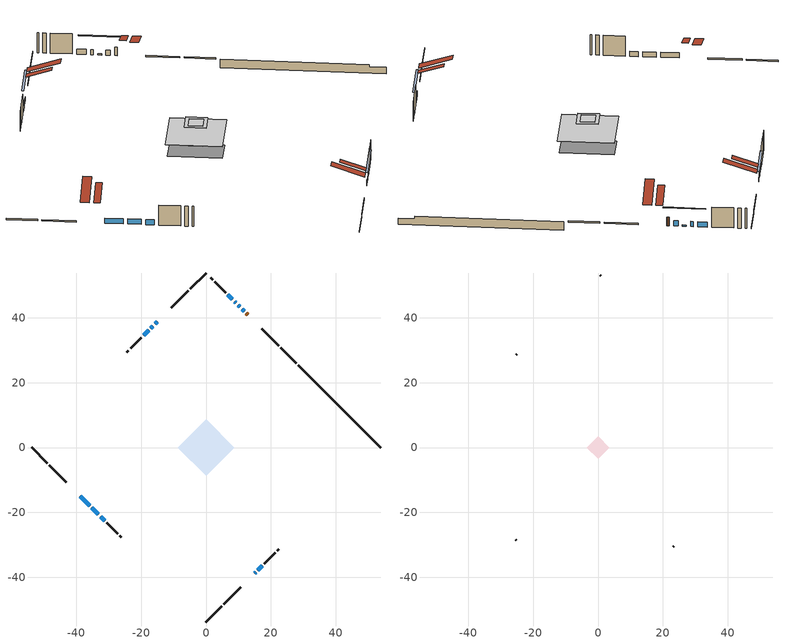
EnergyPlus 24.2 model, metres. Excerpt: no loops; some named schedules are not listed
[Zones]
conditioned space
 floor outside (Floor1 construction): -2.25,0 0,2.25 2.25,0 0,-2.25 z0.4
 floor adiabatic (AdiabaticFloorConstruction): -8.68,0 0,8.68 8.68,0 0,-8.68 z2.84
 floor foundation (Slab1 construction): -6.32,2.04 -2.04,6.32 6.32,-2.04 2.04,-6.32 z-1.64
 wall outside (RimJoist1 construction): 0,-53.78 4.82,-48.96 / -53.78,0 -48.96,-4.82 / 0,53.78 -4.82,48.96 / 27.85,25.94 23.02,30.76 z0.4:0.7
 wall outside (RimJoist2 construction): 5.48,-48.3 10.66,-43.12 / -48.3,-5.48 -43.12,-10.66 / -5.48,48.3 -10.66,43.12 / 22.36,31.42 17.18,36.6 z0.4:0.7
 wall outside (AdiabaticWallConstruction 1): 12.81,40.97 12.46,41.33 z0.4:2.43
 wall outside (AdiabaticWallConstruction): 11.8,41.98 11.11,42.68 / 15.04,-38.75 15.37,-38.42 / -38.75,-15.04 -35.89,-17.89 / -16.34,37.45 -17.03,36.75 / -35.24,-18.55 -33.15,-20.63 / -17.69,36.1 -19.25,34.53 / -32.49,-21.29 -31.2,-22.59 / 9.22,44.56 8.79,45 / 8.13,45.65 6.68,47.11 z0.4:1.62; 10.46,43.33 9.88,43.91 z0.4:0.71; -15.03,38.75 -15.68,38.1 / 16.02,-37.76 17.32,-36.47 z0.4:1.01
 wall outside (Wall1 construction): 17.97,-35.81 21.32,-32.47 / -30.54,-23.24 -27.2,-26.58 / -19.91,33.88 -23.25,30.54 / 6.02,47.76 2.68,51.11 z0.4:5.28
 wall outside (Wall2 construction): 21.97,-31.81 22.47,-31.32 / -26.54,-27.24 -26.05,-27.74 / -23.91,29.88 -24.4,29.38 / 2.02,51.76 1.53,52.26 z0.4:5.28
 wall foundation (FoundationWall1 construction): 28.5,25.28,-1.64 28.5,25.28,0.4 51.26,2.53,0.4 51.26,2.53,-0.14 53.78,0,-0.14 53.78,0,-1.64
 window (WindowConstruction): 11.8,41.98 11.11,42.67 z0.4:1.62
 window (WindowConstruction 6): 15.04,-38.75 15.37,-38.42 z0.4:1.62
 window (WindowConstruction 7): -38.75,-15.04 -35.89,-17.89 z0.4:1.62
 window (WindowConstruction 9): 10.45,43.33 9.88,43.91 z0.4:0.7
 window (WindowConstruction 10): -15.04,38.75 -15.68,38.1 z0.4:1.01
 window (WindowConstruction 11): 16.02,-37.76 17.32,-36.47 z0.4:1.01
 window (WindowConstruction 1): -16.34,37.45 -17.03,36.75 z0.4:1.62
 window (WindowConstruction 2): -35.24,-18.55 -33.15,-20.63 z0.4:1.62
 window (WindowConstruction 3): -17.69,36.1 -19.25,34.53 z0.4:1.62
 window (WindowConstruction 4): -32.49,-21.29 -31.2,-22.58 z0.4:1.62
 window (WindowConstruction 8): 9.22,44.56 8.79,45 z0.4:1.62
 window (WindowConstruction 5): 8.13,45.65 6.68,47.11 z0.4:1.62
 door (Door): 12.81,40.97 12.46,41.33 z0.4:2.43
 ceiling adiabatic (AdiabaticFloorConstruction): 0,-8.68 8.68,0 0,8.68 -8.68,0 z2.84
 roof outside (Roof1 construction): 12.68,-41.11,5.28 7.53,-35.96,7.7 6.17,-37.32,7.7 11.32,-42.46,5.28; -41.11,-12.68,5.28 -35.96,-7.53,7.7 -37.32,-6.17,7.7 -42.46,-11.32,5.28; -12.68,41.11,5.28 -7.53,35.96,7.7 -6.17,37.32,7.7 -11.32,42.46,5.28; 15.17,38.62,5.28 10.02,33.47,7.7 11.38,32.11,7.7 16.53,37.26,5.28
attic - vented
 floor to conditioned space (Floor2 construction Reversed): -2.25,0 0,2.25 2.25,0 0,-2.25 z5.28
 floor to conditioned space (Floor3 construction Reversed): -3.4,0 0,3.4 3.4,0 0,-3.4 z5.28
 wall outside (Wall4 construction): 23.12,-30.66 23.34,-30.45 / -25.39,-28.39 -25.18,-28.6 / -25.06,28.73 -25.27,28.51 / 0.87,52.92 0.66,53.13 z0.4:5.28
 roof outside (Roof2 construction): 14.38,-39.41,5.28 10.41,-35.44,7.15 9.37,-36.48,7.15 13.33,-40.45,5.28; -39.41,-14.38,5.28 -35.44,-10.41,7.15 -36.48,-9.37,7.15 -40.45,-13.33,5.28; -14.38,39.41,5.28 -10.41,35.44,7.15 -9.37,36.48,7.15 -13.33,40.45,5.28; 13.47,40.32,5.28 9.5,36.35,7.15 10.55,35.31,7.15 14.51,39.27,5.28
shading: 6.91,46.87 13.42,40.37 13.71,40.66 7.21,47.16 z4.9; -18.65,35.14 -12.07,41.71 -12.36,42 -18.94,35.43 z5.2; 20.28,-33.5 13.06,-40.72 13.35,-41.02 20.57,-33.8 z5.2
[Building]
Building 1: Terrain=Suburbs
[Site:Location]
Montreal Mirabel Intl AP_QC: Latitude {deg}=45.68; Longitude {deg}=-74.03; Time Zone {hr}=-5; Elevation {m}=82; Keep Site Location Information=Yes
[Site:GroundTemperature:Shallow]
0.642858, -1.75623, -1.94836, -0.80987, 3.76054, 8.30966, 12.2535, 14.7518, 14.9641, 12.9321, 9.08883, 4.67926
[Site:WaterMainsTemperature]
Calculation Method=Schedule; Temperature Schedule=mains temperature schedule
[Material] Roughness=Rough; Thermal Absorptance=0.9
Name | Thickness {m} | Conductivity {W/m-K} | Density {kg/m3} | Specific Heat {J/kg-K} | Solar Absorptance | Visible Absorptance
asphalt or fiberglass shingles | 0.00635 | 0.162714 | 1121.4 | 1465.45 | 0.4 | 0.4
ceiling loosefill ins | 0.169333 | 0.0480833 | 16.02 | 1046.75 | 0.7 | 0.7
ceiling stud and cavity | 0.1397 | 0.0875686 | 65.682 | 1177.47 | 0.7 | 0.7
ceiling stud and cavity 1 | 0.1397 | 0.0861424 | 65.682 | 1177.47 | 0.7 | 0.7
concrete 4.0 in. | 0.1016 | 1.803125 | 2242.8 | 837.4 | 0.7 | 0.7
concrete 8.0 in. | 0.2032 | 1.803125 | 2242.8 | 837.4 | 0.7 | 0.7
door material | 0.04445 | 0.0451087 | 512.64 | 1214.23 | 0.7 | 0.7
exterior vertical ins | 0.0112093 | 0.029427 | 32.04 | 1214.23 | 0.7 | 0.7
floor covering | 0.0127 | 0.0433444 | 54.468 | 1339.84 | 0.6 | 0.6
floor rigid ins | 0.103632 | 0.029427 | 32.04 | 1214.23 | 0.7 | 0.7
floor rigid ins 1; wall rigid ins 1 | 0.512978 | 0.029427 | 32.04 | 1214.23 | 0.7 | 0.7
floor stud and cavity | 0.1397 | 1.3871 | 92.3553 | 1139.71 | 0.7 | 0.7
floor stud and cavity 1 | 0.1397 | 1.75129 | 37.0049 | 1207.88 | 0.7 | 0.7
furniture material conditioned space 1 | 0.1524 | 0.115458 | 640.8 | 1214.23 | 0.6 | 0.6
gypsum board | 0.0127 | 0.160291 | 801 | 837.4 | 0.6 | 0.6
gypsum board 1 | 0.0127 | 0.160291 | 801 | 837.4 | 0.7 | 0.7
osb sheathing 0.5 in. | 0.0127 | 0.115458 | 512.64 | 1214.23 | 0.7 | 0.7
osb sheathing 0.75 in. | 0.01905 | 0.115458 | 512.64 | 1214.23 | 0.7 | 0.7
osb sheathing 2.0 in. | 0.0508 | 0.115458 | 512.64 | 1214.23 | 0.7 | 0.7
rim joist stud and cavity | 0.0508 | 0.0451784 | 125.044 | 1163.47 | 0.6 | 0.6
rim joist stud and cavity 1 | 0.0508 | 0.271007 | 50.32683 | 1063.81 | 0.6 | 0.6
roof stud and cavity | 0.2032 | 0.17001 | 78.34581 | 1123.46 | 0.7 | 0.7
wall rigid ins | 0.051816 | 0.029427 | 32.04 | 1214.23 | 0.7 | 0.7
wall stud and cavity | 0.1397 | 0.158678 | 139.0536 | 1170.24 | 0.7 | 0.7
wall stud and cavity 1 | 0.1397 | 0.177097 | 139.0536 | 1170.24 | 0.7 | 0.7
wall stud and cavity 2 | 0.0889 | 6.9971 | 50.32683 | 1063.81 | 0.6 | 0.6
wall stud and cavity 3 | 0.0889 | 0.380278 | 52.3479 | 1209.89 | 0.7 | 0.7
wall stud and cavity 4 | 0.0889 | 0.391764 | 83.0341 | 1211.67 | 0.7 | 0.7
wood siding | 0.0254 | 0.102417 | 544.68 | 1172.36 | 0.25 | 0.25
wood siding 1 | 0.00254 | 0.102417 | 544.68 | 1172.36 | 0.25 | 0.25
wood siding 2; wood siding 3; wood siding 4 | 0.0254 | 0.102417 | 544.68 | 1172.36 | 0.7 | 0.7
[WindowMaterial:SimpleGlazingSystem]
Name | U-Factor {W/m2-K} | Solar Heat Gain Coefficient
WindowMaterial | 2.78052 | 0.54
WindowMaterial 1 | 1.80163 | 0.39
WindowMaterial 2 | 2.92587 | 0.59
WindowMaterial 3 | 2.93382 | 0.58
WindowMaterial 4 | 4.05807 | 0.69
WindowMaterial 5 | 2.989467 | 0.49
WindowMaterial 6 | 3.70887 | 0.71
WindowMaterial 7 | 4.15289 | 0.66
WindowMaterial 8 | 6.57001 | 0.54
WindowMaterial 9 | 5.33051 | 0.62
[Construction]
AdiabaticFloorConstruction: floor stud and cavity 1, floor rigid ins 1, osb sheathing 0.75 in., floor covering
AdiabaticWallConstruction: wood siding 3, wall rigid ins 1, wall stud and cavity 3, gypsum board
AdiabaticWallConstruction 1: wood siding 4, wall rigid ins 1, wall stud and cavity 3, gypsum board
Door: door material
Floor1 construction: floor stud and cavity, floor rigid ins, osb sheathing 0.75 in., floor covering
Floor2 construction Reversed: gypsum board, ceiling stud and cavity, ceiling loosefill ins
Floor3 construction Reversed: gypsum board, ceiling stud and cavity 1
FoundationWall1 construction: concrete 8.0 in., gypsum board 1
furniture construction conditioned space 1: furniture material conditioned space 1
PartitionWallConstruction: gypsum board, wall stud and cavity 4, gypsum board
RimJoist1 construction: wood siding 2, osb sheathing 2.0 in., rim joist stud and cavity
RimJoist2 construction: wood siding 2, rim joist stud and cavity 1
Roof1 construction: asphalt or fiberglass shingles, osb sheathing 0.75 in., roof stud and cavity, gypsum board
Roof2 construction: asphalt or fiberglass shingles
Slab1 construction: concrete 4.0 in.
Wall1 construction: wood siding, osb sheathing 0.5 in., wall stud and cavity, gypsum board
Wall2 construction: wood siding, wall rigid ins, osb sheathing 0.5 in., wall stud and cavity 1, gypsum board
Wall4 construction: wood siding 1, wall stud and cavity 2
WindowConstruction; WindowConstruction 1: WindowMaterial
WindowConstruction 10; WindowConstruction 11: WindowMaterial 9
WindowConstruction 2: WindowMaterial 1
WindowConstruction 3: WindowMaterial 2
WindowConstruction 4: WindowMaterial 3
WindowConstruction 5: WindowMaterial 4
WindowConstruction 6: WindowMaterial 5
WindowConstruction 7: WindowMaterial 6
WindowConstruction 8: WindowMaterial 7
WindowConstruction 9: WindowMaterial 8
[Zone] Multiplier=1; Part of Total Floor Area=Yes
Name | Volume {m3}
attic - vented | 10.0686
conditioned space | 481.2
[Space]
Name | Zone | Volume {m3}
attic - vented 1 | attic - vented | 10.0686
conditioned space 1 | conditioned space | 481.2
[ZoneInfiltration:EffectiveLeakageArea]
infil attic - vented 1: Zone or Space=attic - vented 1; Schedule=Always On Discrete; Effective Air Leakage Area {cm2}=1530.92; Stack Coefficient=0.000469152; Wind Coefficient=1.46345e-05
[ZoneMixing]
whole house fan mix: Zone or Space=attic - vented; Schedule=Always On Continuous; Design Flow Rate Calculation Method=Flow/Zone; Design Flow Rate {m3/s}=0; Source Zone or Space=conditioned space
[SurfaceProperty:ExposedFoundationPerimeter]
Slab1: Exposed Perimeter Calculation Method=TotalExposedPerimeter; Total Exposed Perimeter {m}=35.754
[InternalMass] Zone or ZoneList=conditioned space; Space or SpaceList=conditioned space 1
Name | Construction | Surface Area {m2}
furniture mass conditioned space 1 | furniture construction conditioned space 1 | 92.98
partition wall mass | PartitionWallConstruction | 232.45
[Lights]
interior lighting: Zone or ZoneList or Space or SpaceList=conditioned space 1; Schedule=interior lighting schedule; Design Level Calculation Method=LightingLevel; Lighting Level {W}=343.2; Return Air Fraction=0; Fraction Radiant=0.6; Fraction Visible=0.2; Fraction Replaceable=1
[People]
occupants: Zone or ZoneList or Space or SpaceList=conditioned space 1; Number of People Schedule=occupants schedule; Number of People Calculation Method=People; Number of People=3; Fraction Radiant=0.314171; Sensible Heat Fraction=0.56303; Activity Level Schedule=occupants activity schedule; Carbon Dioxide Generation Rate {m3/s-W}=0; Enable ASHRAE 55 Comfort Warnings=No; Mean Radiant Temperature Calculation Type=EnclosureAveraged
[ElectricEquipment] Zone or ZoneList or Space or SpaceList=conditioned space 1; Design Level Calculation Method=EquipmentLevel
Name | Schedule | Design Level {W} | Fraction Latent | Fraction Radiant | Fraction Lost
clothes dryer | clothes dryer schedule | 140.772 | 0.015 | 0.081 | 0.85
clothes washer | clothes washer schedule | 32.1985 | 0.03 | 0.162 | 0.7
cooking range | cooking range schedule | 215.147 | 0.08 | 0.432 | 0.2
dishwasher | dishwasher schedule | 66.8632 | 0.3 | 0.18 | 0.4
fridge | fridge schedule | 72.9452 | 0 | 0.6 | 0
mech vent bath fan 0 | mech vent bath fan 0 schedule | 50.2 | 0 | 0 | 1
mech vent bath fan 1 | mech vent bath fan 1 schedule | 50.2 | 0 | 0 | 1
mech vent house fan | mech vent house fan schedule | 0 | 0 | 0 | 1
mech vent house fan cfis | mech vent house fan cfis schedule | 0 | 0 | 0 | 0
mech vent range fan 0 | mech vent range fan 0 schedule | 57 | 0 | 0 | 1
misc plug loads | misc plug loads schedule | 494.7 | 0.045 | 0.513 | 0.1
whole house fan | Always On Discrete | 0 | 0 | 0 | 1
[OtherEquipment] Zone or ZoneList or Space or SpaceList=conditioned space 1; Design Level Calculation Method=EquipmentLevel
Name | Fuel Type | Schedule | Design Level {W} | Fraction Latent | Fraction Radiant | Fraction Lost
clothes dryer 1 | Electricity | clothes dryer schedule | 0 | 0.015 | 0.081 | 0.85
cooking range 1 | Electricity | cooking range schedule | 0 | 0.08 | 0.432 | 0.2
general water use latent | None | general water use schedule | 62.594 | 1 | 0 | 0
general water use sensible | None | general water use schedule | -61.6891 | 0 | 0.6 | 0
mech vent house fan latent load | None | Always On Discrete | 0 | 1 | 0 | 0
mech vent house fan sensible load | None | Always On Discrete | 0 | 0 | 0 | 0
water heater energy adjustment1 | Electricity | Always On Discrete | 0.01 | 0 | 0 | 1
[ZoneInfiltration:DesignFlowRate] Zone or ZoneList or Space or SpaceList=conditioned space 1; Schedule=Always On Discrete; Design Flow Rate Calculation Method=Flow/Zone; Design Flow Rate {m3/s}=0
infil flow; natural vent flow; whole house fan flow
[Foundation:Kiva]
Foundation Kiva 1: Initial Indoor Air Temperature {C}=18; Wall Height Above Grade {m}=0.399989; Wall Depth Below Slab {m}=0.2032; Custom Block Material Name 1=exterior vertical ins; Custom Block Depth 1 {m}=2.04; Custom Block X Position 1 {m}=0.2159; Custom Block Z Position 1 {m}=0
[Foundation:Kiva:Settings]
Soil Conductivity {W/m-K}=0.849921; Soil Density {kg/m3}=1842.3; Soil Specific Heat {J/kg-K}=418.7; Ground Solar Absorptivity=0.9; Ground Thermal Absorptivity=0.9; Ground Surface Roughness {m}=0.03; Far-Field Width {m}=40; Deep-Ground Boundary Condition=ZeroFlux; Deep-Ground Depth {m}=40; Minimum Cell Dimension {m}=0.2; Maximum Cell Growth Coefficient=3; Simulation Timestep=Timestep
[Exterior:Lights]
exterior lighting: Schedule=exterior lighting schedule; Design Level {W}=75.6
[Schedule:Constant]
Name | Hourly Value
Always On Continuous; mech vent house fan schedule; mech vent house fan cfis schedule; Always On Discrete | 1
occupants activity schedule | 117.228
fridge schedule | 0
[Schedule:Week:Daily]
interior lighting schedule Week Rule - Jan1-Jan27: interior lighting schedule day, interior lighting schedule day, interior lighting schedule day, interior lighting schedule day, interior lighting schedule day, interior lighting schedule day, interior lighting schedule day, interior lighting schedule default day, interior lighting schedule default day, interior lighting schedule default day, interior lighting schedule default day, interior lighting schedule default day
interior lighting schedule Week Rule - Jan28-Feb3: interior lighting schedule day, interior lighting schedule day, interior lighting schedule day, interior lighting schedule day, interior lighting schedule day 1, interior lighting schedule day 1, interior lighting schedule day 1, interior lighting schedule default day, interior lighting schedule default day, interior lighting schedule default day, interior lighting schedule default day, interior lighting schedule default day
interior lighting schedule Week Rule - Feb4-Feb24: interior lighting schedule day 1, interior lighting schedule day 1, interior lighting schedule day 1, interior lighting schedule day 1, interior lighting schedule day 1, interior lighting schedule day 1, interior lighting schedule day 1, interior lighting schedule default day, interior lighting schedule default day, interior lighting schedule default day, interior lighting schedule default day, interior lighting schedule default day
interior lighting schedule Week Rule - Feb25-Mar3: interior lighting schedule day 1, interior lighting schedule day 1, interior lighting schedule day 1, interior lighting schedule day 1, interior lighting schedule day 2, interior lighting schedule day 2, interior lighting schedule day 2, interior lighting schedule default day, interior lighting schedule default day, interior lighting schedule default day, interior lighting schedule default day, interior lighting schedule default day
interior lighting schedule Week Rule - Mar4-Mar31: interior lighting schedule day 2, interior lighting schedule day 2, interior lighting schedule day 2, interior lighting schedule day 2, interior lighting schedule day 2, interior lighting schedule day 2, interior lighting schedule day 2, interior lighting schedule default day, interior lighting schedule default day, interior lighting schedule default day, interior lighting schedule default day, interior lighting schedule default day
interior lighting schedule Week Rule - Apr1-Apr28: interior lighting schedule day 3, interior lighting schedule day 3, interior lighting schedule day 3, interior lighting schedule day 3, interior lighting schedule day 3, interior lighting schedule day 3, interior lighting schedule day 3, interior lighting schedule default day, interior lighting schedule default day, interior lighting schedule default day, interior lighting schedule default day, interior lighting schedule default day
interior lighting schedule Week Rule - Apr29-May5: interior lighting schedule day 3, interior lighting schedule day 3, interior lighting schedule day 4, interior lighting schedule day 4, interior lighting schedule day 4, interior lighting schedule day 4, interior lighting schedule day 4, interior lighting schedule default day, interior lighting schedule default day, interior lighting schedule default day, interior lighting schedule default day, interior lighting schedule default day
interior lighting schedule Week Rule - May6-May26: interior lighting schedule day 4, interior lighting schedule day 4, interior lighting schedule day 4, interior lighting schedule day 4, interior lighting schedule day 4, interior lighting schedule day 4, interior lighting schedule day 4, interior lighting schedule default day, interior lighting schedule default day, interior lighting schedule default day, interior lighting schedule default day, interior lighting schedule default day
interior lighting schedule Week Rule - May27-Jun2: interior lighting schedule day 4, interior lighting schedule day 4, interior lighting schedule day 4, interior lighting schedule day 4, interior lighting schedule day 4, interior lighting schedule day 5, interior lighting schedule day 5, interior lighting schedule default day, interior lighting schedule default day, interior lighting schedule default day, interior lighting schedule default day, interior lighting schedule default day
interior lighting schedule Week Rule - Jun3-Jun30: interior lighting schedule day 5, interior lighting schedule day 5, interior lighting schedule day 5, interior lighting schedule day 5, interior lighting schedule day 5, interior lighting schedule day 5, interior lighting schedule day 5, interior lighting schedule default day, interior lighting schedule default day, interior lighting schedule default day, interior lighting schedule default day, interior lighting schedule default day
interior lighting schedule Week Rule - Jul1-Jul28: interior lighting schedule day 6, interior lighting schedule day 6, interior lighting schedule day 6, interior lighting schedule day 6, interior lighting schedule day 6, interior lighting schedule day 6, interior lighting schedule day 6, interior lighting schedule default day, interior lighting schedule default day, interior lighting schedule default day, interior lighting schedule default day, interior lighting schedule default day
interior lighting schedule Week Rule - Jul29-Aug4: interior lighting schedule day 6, interior lighting schedule day 6, interior lighting schedule day 6, interior lighting schedule day 7, interior lighting schedule day 7, interior lighting schedule day 7, interior lighting schedule day 7, interior lighting schedule default day, interior lighting schedule default day, interior lighting schedule default day, interior lighting schedule default day, interior lighting schedule default day
interior lighting schedule Week Rule - Aug5-Aug25: interior lighting schedule day 7, interior lighting schedule day 7, interior lighting schedule day 7, interior lighting schedule day 7, interior lighting schedule day 7, interior lighting schedule day 7, interior lighting schedule day 7, interior lighting schedule default day, interior lighting schedule default day, interior lighting schedule default day, interior lighting schedule default day, interior lighting schedule default day
interior lighting schedule Week Rule - Aug26-Sep1: interior lighting schedule day 7, interior lighting schedule day 7, interior lighting schedule day 7, interior lighting schedule day 7, interior lighting schedule day 7, interior lighting schedule day 7, interior lighting schedule day 8, interior lighting schedule default day, interior lighting schedule default day, interior lighting schedule default day, interior lighting schedule default day, interior lighting schedule default day
interior lighting schedule Week Rule - Sep2-Sep29: interior lighting schedule day 8, interior lighting schedule day 8, interior lighting schedule day 8, interior lighting schedule day 8, interior lighting schedule day 8, interior lighting schedule day 8, interior lighting schedule day 8, interior lighting schedule default day, interior lighting schedule default day, interior lighting schedule default day, interior lighting schedule default day, interior lighting schedule default day
interior lighting schedule Week Rule - Sep30-Oct6: interior lighting schedule day 8, interior lighting schedule day 9, interior lighting schedule day 9, interior lighting schedule day 9, interior lighting schedule day 9, interior lighting schedule day 9, interior lighting schedule day 9, interior lighting schedule default day, interior lighting schedule default day, interior lighting schedule default day, interior lighting schedule default day, interior lighting schedule default day
interior lighting schedule Week Rule - Oct7-Oct27: interior lighting schedule day 9, interior lighting schedule day 9, interior lighting schedule day 9, interior lighting schedule day 9, interior lighting schedule day 9, interior lighting schedule day 9, interior lighting schedule day 9, interior lighting schedule default day, interior lighting schedule default day, interior lighting schedule default day, interior lighting schedule default day, interior lighting schedule default day
interior lighting schedule Week Rule - Oct28-Nov3: interior lighting schedule day 9, interior lighting schedule day 9, interior lighting schedule day 9, interior lighting schedule day 9, interior lighting schedule day 10, interior lighting schedule day 10, interior lighting schedule day 10, interior lighting schedule default day, interior lighting schedule default day, interior lighting schedule default day, interior lighting schedule default day, interior lighting schedule default day
interior lighting schedule Week Rule - Nov4-Nov24: interior lighting schedule day 10, interior lighting schedule day 10, interior lighting schedule day 10, interior lighting schedule day 10, interior lighting schedule day 10, interior lighting schedule day 10, interior lighting schedule day 10, interior lighting schedule default day, interior lighting schedule default day, interior lighting schedule default day, interior lighting schedule default day, interior lighting schedule default day
interior lighting schedule Week Rule - Nov25-Dec1: interior lighting schedule day 10, interior lighting schedule day 10, interior lighting schedule day 10, interior lighting schedule day 10, interior lighting schedule day 10, interior lighting schedule day 10, interior lighting schedule day 11, interior lighting schedule default day, interior lighting schedule default day, interior lighting schedule default day, interior lighting schedule default day, interior lighting schedule default day
interior lighting schedule Week Rule - Dec2-Dec31: interior lighting schedule day 11, interior lighting schedule day 11, interior lighting schedule day 11, interior lighting schedule day 11, interior lighting schedule day 11, interior lighting schedule day 11, interior lighting schedule day 11, interior lighting schedule default day, interior lighting schedule default day, interior lighting schedule default day, interior lighting schedule default day, interior lighting schedule default day
occupants schedule Week Rule - Jan1-Dec31: occupants schedule day, occupants schedule day, occupants schedule day, occupants schedule day, occupants schedule day, occupants schedule day, occupants schedule day, occupants schedule default day, occupants schedule default day, occupants schedule default day, occupants schedule default day, occupants schedule default day
clothes dryer schedule Week Rule - Jan1-Dec31: clothes dryer schedule day, clothes dryer schedule day, clothes dryer schedule day, clothes dryer schedule day, clothes dryer schedule day, clothes dryer schedule day, clothes dryer schedule day, clothes dryer schedule default day, clothes dryer schedule default day, clothes dryer schedule default day, clothes dryer schedule default day, clothes dryer schedule default day
clothes washer schedule Week Rule - Jan1-Dec31: clothes washer schedule day, clothes washer schedule day, clothes washer schedule day, clothes washer schedule day, clothes washer schedule day, clothes washer schedule day, clothes washer schedule day, clothes washer schedule default day, clothes washer schedule default day, clothes washer schedule default day, clothes washer schedule default day, clothes washer schedule default day
cooking range schedule Week Rule - Jan1-Dec31: cooking range schedule day, cooking range schedule day, cooking range schedule day, cooking range schedule day, cooking range schedule day, cooking range schedule day, cooking range schedule day, cooking range schedule default day, cooking range schedule default day, cooking range schedule default day, cooking range schedule default day, cooking range schedule default day
dishwasher schedule Week Rule - Jan1-Dec31: dishwasher schedule day, dishwasher schedule day, dishwasher schedule day, dishwasher schedule day, dishwasher schedule day, dishwasher schedule day, dishwasher schedule day, dishwasher schedule default day, dishwasher schedule default day, dishwasher schedule default day, dishwasher schedule default day, dishwasher schedule default day
mech vent bath fan 0 schedule Week Rule - Jan1-Dec31: mech vent bath fan 0 schedule day, mech vent bath fan 0 schedule day, mech vent bath fan 0 schedule day, mech vent bath fan 0 schedule day, mech vent bath fan 0 schedule day, mech vent bath fan 0 schedule day, mech vent bath fan 0 schedule day, mech vent bath fan 0 schedule default day, mech vent bath fan 0 schedule default day, mech vent bath fan 0 schedule default day, mech vent bath fan 0 schedule default day, mech vent bath fan 0 schedule default day
mech vent bath fan 1 schedule Week Rule - Jan1-Dec31: mech vent bath fan 1 schedule day, mech vent bath fan 1 schedule day, mech vent bath fan 1 schedule day, mech vent bath fan 1 schedule day, mech vent bath fan 1 schedule day, mech vent bath fan 1 schedule day, mech vent bath fan 1 schedule day, mech vent bath fan 1 schedule default day, mech vent bath fan 1 schedule default day, mech vent bath fan 1 schedule default day, mech vent bath fan 1 schedule default day, mech vent bath fan 1 schedule default day
mech vent range fan 0 schedule Week Rule - Jan1-Dec31: mech vent range fan 0 schedule day, mech vent range fan 0 schedule day, mech vent range fan 0 schedule day, mech vent range fan 0 schedule day, mech vent range fan 0 schedule day, mech vent range fan 0 schedule day, mech vent range fan 0 schedule day, mech vent range fan 0 schedule default day, mech vent range fan 0 schedule default day, mech vent range fan 0 schedule default day, mech vent range fan 0 schedule default day, mech vent range fan 0 schedule default day
misc plug loads schedule Week Rule - Jan1-Dec31: misc plug loads schedule day, misc plug loads schedule day, misc plug loads schedule day, misc plug loads schedule day, misc plug loads schedule day, misc plug loads schedule day, misc plug loads schedule day, misc plug loads schedule default day, misc plug loads schedule default day, misc plug loads schedule default day, misc plug loads schedule default day, misc plug loads schedule default day
general water use schedule Week Rule - Jan1-Dec31: general water use schedule day, general water use schedule day, general water use schedule day, general water use schedule day, general water use schedule day, general water use schedule day, general water use schedule day, general water use schedule default day, general water use schedule default day, general water use schedule default day, general water use schedule default day, general water use schedule default day
exterior lighting schedule Week Rule - Jan1-Jan27: exterior lighting schedule day, exterior lighting schedule day, exterior lighting schedule day, exterior lighting schedule day, exterior lighting schedule day, exterior lighting schedule day, exterior lighting schedule day, exterior lighting schedule default day, exterior lighting schedule default day, exterior lighting schedule default day, exterior lighting schedule default day, exterior lighting schedule default day
exterior lighting schedule Week Rule - Jan28-Feb3: exterior lighting schedule day, exterior lighting schedule day, exterior lighting schedule day, exterior lighting schedule day, exterior lighting schedule day 1, exterior lighting schedule day 1, exterior lighting schedule day 1, exterior lighting schedule default day, exterior lighting schedule default day, exterior lighting schedule default day, exterior lighting schedule default day, exterior lighting schedule default day
exterior lighting schedule Week Rule - Feb4-Feb24: exterior lighting schedule day 1, exterior lighting schedule day 1, exterior lighting schedule day 1, exterior lighting schedule day 1, exterior lighting schedule day 1, exterior lighting schedule day 1, exterior lighting schedule day 1, exterior lighting schedule default day, exterior lighting schedule default day, exterior lighting schedule default day, exterior lighting schedule default day, exterior lighting schedule default day
exterior lighting schedule Week Rule - Feb25-Mar3: exterior lighting schedule day 1, exterior lighting schedule day 1, exterior lighting schedule day 1, exterior lighting schedule day 1, exterior lighting schedule day 2, exterior lighting schedule day 2, exterior lighting schedule day 2, exterior lighting schedule default day, exterior lighting schedule default day, exterior lighting schedule default day, exterior lighting schedule default day, exterior lighting schedule default day
exterior lighting schedule Week Rule - Mar4-Mar31: exterior lighting schedule day 2, exterior lighting schedule day 2, exterior lighting schedule day 2, exterior lighting schedule day 2, exterior lighting schedule day 2, exterior lighting schedule day 2, exterior lighting schedule day 2, exterior lighting schedule default day, exterior lighting schedule default day, exterior lighting schedule default day, exterior lighting schedule default day, exterior lighting schedule default day
exterior lighting schedule Week Rule - Apr1-Apr28: exterior lighting schedule day 3, exterior lighting schedule day 3, exterior lighting schedule day 3, exterior lighting schedule day 3, exterior lighting schedule day 3, exterior lighting schedule day 3, exterior lighting schedule day 3, exterior lighting schedule default day, exterior lighting schedule default day, exterior lighting schedule default day, exterior lighting schedule default day, exterior lighting schedule default day
exterior lighting schedule Week Rule - Apr29-May5: exterior lighting schedule day 3, exterior lighting schedule day 3, exterior lighting schedule day 4, exterior lighting schedule day 4, exterior lighting schedule day 4, exterior lighting schedule day 4, exterior lighting schedule day 4, exterior lighting schedule default day, exterior lighting schedule default day, exterior lighting schedule default day, exterior lighting schedule default day, exterior lighting schedule default day
exterior lighting schedule Week Rule - May6-May26: exterior lighting schedule day 4, exterior lighting schedule day 4, exterior lighting schedule day 4, exterior lighting schedule day 4, exterior lighting schedule day 4, exterior lighting schedule day 4, exterior lighting schedule day 4, exterior lighting schedule default day, exterior lighting schedule default day, exterior lighting schedule default day, exterior lighting schedule default day, exterior lighting schedule default day
exterior lighting schedule Week Rule - May27-Jun2: exterior lighting schedule day 4, exterior lighting schedule day 4, exterior lighting schedule day 4, exterior lighting schedule day 4, exterior lighting schedule day 4, exterior lighting schedule day 5, exterior lighting schedule day 5, exterior lighting schedule default day, exterior lighting schedule default day, exterior lighting schedule default day, exterior lighting schedule default day, exterior lighting schedule default day
exterior lighting schedule Week Rule - Jun3-Jun30: exterior lighting schedule day 5, exterior lighting schedule day 5, exterior lighting schedule day 5, exterior lighting schedule day 5, exterior lighting schedule day 5, exterior lighting schedule day 5, exterior lighting schedule day 5, exterior lighting schedule default day, exterior lighting schedule default day, exterior lighting schedule default day, exterior lighting schedule default day, exterior lighting schedule default day
exterior lighting schedule Week Rule - Jul1-Jul28: exterior lighting schedule day 6, exterior lighting schedule day 6, exterior lighting schedule day 6, exterior lighting schedule day 6, exterior lighting schedule day 6, exterior lighting schedule day 6, exterior lighting schedule day 6, exterior lighting schedule default day, exterior lighting schedule default day, exterior lighting schedule default day, exterior lighting schedule default day, exterior lighting schedule default day
exterior lighting schedule Week Rule - Jul29-Aug4: exterior lighting schedule day 6, exterior lighting schedule day 6, exterior lighting schedule day 6, exterior lighting schedule day 7, exterior lighting schedule day 7, exterior lighting schedule day 7, exterior lighting schedule day 7, exterior lighting schedule default day, exterior lighting schedule default day, exterior lighting schedule default day, exterior lighting schedule default day, exterior lighting schedule default day
exterior lighting schedule Week Rule - Aug5-Aug25: exterior lighting schedule day 7, exterior lighting schedule day 7, exterior lighting schedule day 7, exterior lighting schedule day 7, exterior lighting schedule day 7, exterior lighting schedule day 7, exterior lighting schedule day 7, exterior lighting schedule default day, exterior lighting schedule default day, exterior lighting schedule default day, exterior lighting schedule default day, exterior lighting schedule default day
exterior lighting schedule Week Rule - Aug26-Sep1: exterior lighting schedule day 7, exterior lighting schedule day 7, exterior lighting schedule day 7, exterior lighting schedule day 7, exterior lighting schedule day 7, exterior lighting schedule day 7, exterior lighting schedule day 8, exterior lighting schedule default day, exterior lighting schedule default day, exterior lighting schedule default day, exterior lighting schedule default day, exterior lighting schedule default day
[Schedule:Year]
interior lighting schedule: interior lighting schedule Week Rule - Jan1-Jan27, 1, 1, 1, 27, interior lighting schedule Week Rule - Jan28-Feb3, 1, 28, 2, 3, interior lighting schedule Week Rule - Feb4-Feb24, 2, 4, 2, 24, interior lighting schedule Week Rule - Feb25-Mar3, 2, 25, 3, 3, interior lighting schedule Week Rule - Mar4-Mar31, 3, 4, 3, 31, interior lighting schedule Week Rule - Apr1-Apr28, 4, 1, 4, 28, interior lighting schedule Week Rule - Apr29-May5, 4, 29, 5, 5, interior lighting schedule Week Rule - May6-May26, 5, 6, 5, 26, interior lighting schedule Week Rule - May27-Jun2, 5, 27, 6, 2, interior lighting schedule Week Rule - Jun3-Jun30, 6, 3, 6, 30, interior lighting schedule Week Rule - Jul1-Jul28, 7, 1, 7, 28, interior lighting schedule Week Rule - Jul29-Aug4, 7, 29, 8, 4, interior lighting schedule Week Rule - Aug5-Aug25, 8, 5, 8, 25, interior lighting schedule Week Rule - Aug26-Sep1, 8, 26, 9, 1, interior lighting schedule Week Rule - Sep2-Sep29, 9, 2, 9, 29, interior lighting schedule Week Rule - Sep30-Oct6, 9, 30, 10, 6, interior lighting schedule Week Rule - Oct7-Oct27, 10, 7, 10, 27, interior lighting schedule Week Rule - Oct28-Nov3, 10, 28, 11, 3, interior lighting schedule Week Rule - Nov4-Nov24, 11, 4, 11, 24, interior lighting schedule Week Rule - Nov25-Dec1, 11, 25, 12, 1, interior lighting schedule Week Rule - Dec2-Dec31, 12, 2, 12, 31
occupants schedule: occupants schedule Week Rule - Jan1-Dec31, 1, 1, 12, 31
clothes dryer schedule: clothes dryer schedule Week Rule - Jan1-Dec31, 1, 1, 12, 31
clothes washer schedule: clothes washer schedule Week Rule - Jan1-Dec31, 1, 1, 12, 31
cooking range schedule: cooking range schedule Week Rule - Jan1-Dec31, 1, 1, 12, 31
dishwasher schedule: dishwasher schedule Week Rule - Jan1-Dec31, 1, 1, 12, 31
mech vent bath fan 0 schedule: mech vent bath fan 0 schedule Week Rule - Jan1-Dec31, 1, 1, 12, 31
mech vent bath fan 1 schedule: mech vent bath fan 1 schedule Week Rule - Jan1-Dec31, 1, 1, 12, 31
mech vent range fan 0 schedule: mech vent range fan 0 schedule Week Rule - Jan1-Dec31, 1, 1, 12, 31
misc plug loads schedule: misc plug loads schedule Week Rule - Jan1-Dec31, 1, 1, 12, 31
general water use schedule: general water use schedule Week Rule - Jan1-Dec31, 1, 1, 12, 31
exterior lighting schedule: exterior lighting schedule Week Rule - Jan1-Jan27, 1, 1, 1, 27, exterior lighting schedule Week Rule - Jan28-Feb3, 1, 28, 2, 3, exterior lighting schedule Week Rule - Feb4-Feb24, 2, 4, 2, 24, exterior lighting schedule Week Rule - Feb25-Mar3, 2, 25, 3, 3, exterior lighting schedule Week Rule - Mar4-Mar31, 3, 4, 3, 31, exterior lighting schedule Week Rule - Apr1-Apr28, 4, 1, 4, 28, exterior lighting schedule Week Rule - Apr29-May5, 4, 29, 5, 5, exterior lighting schedule Week Rule - May6-May26, 5, 6, 5, 26, exterior lighting schedule Week Rule - May27-Jun2, 5, 27, 6, 2, exterior lighting schedule Week Rule - Jun3-Jun30, 6, 3, 6, 30, exterior lighting schedule Week Rule - Jul1-Jul28, 7, 1, 7, 28, exterior lighting schedule Week Rule - Jul29-Aug4, 7, 29, 8, 4, exterior lighting schedule Week Rule - Aug5-Aug25, 8, 5, 8, 25, exterior lighting schedule Week Rule - Aug26-Sep1, 8, 26, 9, 1, exterior lighting schedule Week Rule - Sep2-Sep29, 9, 2, 9, 29, exterior lighting schedule Week Rule - Sep30-Oct6, 9, 30, 10, 6, exterior lighting schedule Week Rule - Oct7-Oct27, 10, 7, 10, 27, exterior lighting schedule Week Rule - Oct28-Nov3, 10, 28, 11, 3, exterior lighting schedule Week Rule - Nov4-Nov24, 11, 4, 11, 24, exterior lighting schedule Week Rule - Nov25-Dec1, 11, 25, 12, 1, exterior lighting schedule Week Rule - Dec2-Dec31, 12, 2, 12, 31
[Schedule:Compact]
mains temperature schedule: Through: 01/01, For: AllDays, Until: 24:00, 5.61444, Through: 01/02, For: AllDays, Until: 24:00, 5.535, Through: 01/03, For: AllDays, Until: 24:00, 5.45667, Through: 01/04, For: AllDays, Until: 24:00, 5.37944, Through: 01/05, For: AllDays, Until: 24:00, 5.30333, Through: 01/06, For: AllDays, Until: 24:00, 5.22889, Through: 01/07, For: AllDays, Until: 24:00, 5.15611, Through: 01/08, For: AllDays, Until: 24:00, 5.08389, Through: 01/09, For: AllDays, Until: 24:00, 5.01333, Through: 01/10, For: AllDays, Until: 24:00, 4.94444, Through: 01/11, For: AllDays, Until: 24:00, 4.87667, Through: 01/12, For: AllDays, Until: 24:00, 4.81056, Through: 01/13, For: AllDays, Until: 24:00, 4.74556, Through: 01/14, For: AllDays, Until: 24:00, 4.68222, Through: 01/15, For: AllDays, Until: 24:00, 4.62056, Through: 01/16, For: AllDays, Until: 24:00, 4.56, Through: 01/17, For: AllDays, Until: 24:00, 4.50111, Through: 01/18, For: AllDays, Until: 24:00, 4.44389, Through: 01/19, For: AllDays, Until: 24:00, 4.38778, Through: 01/20, For: AllDays, Until: 24:00, 4.33389, Through: 01/21, For: AllDays, Until: 24:00, 4.28111, Through: 01/22, For: AllDays, Until: 24:00, 4.23, Through: 01/23, For: AllDays, Until: 24:00, 4.18056, Through: 01/24, For: AllDays, Until: 24:00, 4.13278, Through: 01/25, For: AllDays, Until: 24:00, 4.08667, Through: 01/26, For: AllDays, Until: 24:00, 4.04222, Through: 01/27, For: AllDays, Until: 24:00, 3.99944, Through: 01/28, For: AllDays, Until: 24:00, 3.95833, Through: 01/29, For: AllDays, Until: 24:00, 3.91889, Through: 01/30, For: AllDays, Until: 24:00, 3.88111, Through: 01/31, For: AllDays, Until: 24:00, 3.845, Through: 02/01, For: AllDays, Until: 24:00, 3.81056, Through: 02/02, For: AllDays, Until: 24:00, 3.77778, Through: 02/03, For: AllDays, Until: 24:00, 3.74722, Through: 02/04, For: AllDays, Until: 24:00, 3.71833, Through: 02/05, For: AllDays, Until: 24:00, 3.69056, Through: 02/06, For: AllDays, Until: 24:00, 3.66556, Through: 02/07, For: AllDays, Until: 24:00, 3.64167, Through: 02/08, For: AllDays, Until: 24:00, 3.61944, Through: 02/09, For: AllDays, Until: 24:00, 3.59944, Through: 02/10, For: AllDays, Until: 24:00, 3.58111, Through: 02/11, For: AllDays, Until: 24:00, 3.56444, Through: 02/12, For: AllDays, Until: 24:00, 3.55, Through: 02/13, For: AllDays, Until: 24:00, 3.53667, Through: 02/14, For: AllDays, Until: 24:00, 3.52556, Through: 02/15, For: AllDays, Until: 24:00, 3.51667, Through: 02/16, For: AllDays, Until: 24:00, 3.50889, Through: 02/17, For: AllDays, Until: 24:00, 3.50333, Through: 02/18, For: AllDays, Until: 24:00, 3.49944, Through: 02/19, For: AllDays, Until: 24:00, 3.49778, Through: 02/20, For: AllDays, Until: 24:00, 3.49778, Through: 02/21, For: AllDays, Until: 24:00, 3.49944, Through: 02/22, For: AllDays, Until: 24:00, 3.50278, Through: 02/23, For: AllDays, Until: 24:00, 3.50833, Through: 02/24, For: AllDays, Until: 24:00, 3.515, Through: 02/25, For: AllDays, Until: 24:00, 3.52444, Through: 02/26, For: AllDays, Until: 24:00, 3.535, Through: 02/27, For: AllDays, Until: 24:00, 3.54778, Through: 02/28, For: AllDays, Until: 24:00, 3.56222, Through: 03/01, For: AllDays, Until: 24:00, 3.57833, Through: 03/02, For: AllDays, Until: 24:00, 3.59667, Through: 03/03, For: AllDays, Until: 24:00, 3.61667, Through: 03/04, For: AllDays, Until: 24:00, 3.63833, Through: 03/05, For: AllDays, Until: 24:00, 3.66167, Through: 03/06, For: AllDays, Until: 24:00, 3.68667, Through: 03/07, For: AllDays, Until: 24:00, 3.71389, Through: 03/08, For: AllDays, Until: 24:00, 3.74278, Through: 03/09, For: AllDays, Until: 24:00, 3.77333, Through: 03/10, For: AllDays, Until: 24:00, 3.80556, Through: 03/11, For: AllDays, Until: 24:00, 3.83944, Through: 03/12, For: AllDays, Until: 24:00, 3.87556, Through: 03/13, For: AllDays, Until: 24:00, 3.91278, Through: 03/14, For: AllDays, Until: 24:00, 3.95222, Through: 03/15, For: AllDays, Until: 24:00, 3.99278, Through: 03/16, For: AllDays, Until: 24:00, 4.03556, Through: 03/17, For: AllDays, Until: 24:00, 4.08, Through: 03/18, For: AllDays, Until: 24:00, 4.12556, Through: 03/19, For: AllDays, Until: 24:00, 4.17333, Through: 03/20, For: AllDays, Until: 24:00, 4.22278, Through: 03/21, For: AllDays, Until: 24:00, 4.27333, Through: 03/22, For: AllDays, Until: 24:00, 4.32556, Through: 03/23, For: AllDays, Until: 24:00, 4.38, Through: 03/24, For: AllDays, Until: 24:00, 4.43556, Through: 03/25, For: AllDays, Until: 24:00, 4.49222, Through: 03/26, For: AllDays, Until: 24:00, 4.55111, Through: 03/27, For: AllDays, Until: 24:00, 4.61111, Through: 03/28, For: AllDays, Until: 24:00, 4.67278, Through: 03/29, For: AllDays, Until: 24:00, 4.73611, Through: 03/30, For: AllDays, Until: 24:00, 4.80056, Through: 03/31, For: AllDays, Until: 24:00, 4.86667, Through: 04/01, For: AllDays, Until: 24:00, 4.93444, Through: 04/02, For: AllDays, Until: 24:00, 5.00333, Through: 04/03, For: AllDays, Until: 24:00, 5.07333, Through: 04/04, For: AllDays, Until: 24:00, 5.145, Through: 04/05, For: AllDays, Until: 24:00, 5.21833, Through: 04/06, For: AllDays, Until: 24:00, 5.29222, Through: 04/07, For: AllDays, Until: 24:00, 5.36778, Through: 04/08, For: AllDays, Until: 24:00, 5.445, Through: 04/09, For: AllDays, Until: 24:00, 5.52333, Through: 04/10, For: AllDays, Until: 24:00, 5.60222, Through: 04/11, For: AllDays, Until: 24:00, 5.68278, Through: 04/12, For: AllDays, Until: 24:00, 5.765, Through: 04/13, For: AllDays, Until: 24:00, 5.84778, Through: 04/14, For: AllDays, Until: 24:00, 5.93167, Through: 04/15, For: AllDays, Until: 24:00, 6.01722, Through: 04/16, For: AllDays, Until: 24:00, 6.10333, Through: 04/17, For: AllDays, Until: 24:00, 6.19056, Through: 04/18, For: AllDays, Until: 24:00, 6.27889, Through: 04/19, For: AllDays, Until: 24:00, 6.36833, Through: 04/20, For: AllDays, Until: 24:00, 6.45833, Through: 04/21, For: AllDays, Until: 24:00, 6.55, Through: 04/22, For: AllDays, Until: 24:00, 6.64222, Through: 04/23, For: AllDays, Until: 24:00, 6.735, Through: 04/24, For: AllDays, Until: 24:00, 6.82944, Through: 04/25, For: AllDays, Until: 24:00, 6.92389, Through: 04/26, For: AllDays, Until: 24:00, 7.01944, Through: 04/27, For: AllDays, Until: 24:00, 7.11611, Through: 04/28, For: AllDays, Until: 24:00, 7.21333, Through: 04/29, For: AllDays, Until: 24:00, 7.31111, Through: 04/30, For: AllDays, Until: 24:00, 7.41, Through: 05/01, For: AllDays, Until: 24:00, 7.50944, Through: 05/02, For: AllDays, Until: 24:00, 7.60889, Through: 05/03, For: AllDays, Until: 24:00, 7.71, Through: 05/04, For: AllDays, Until: 24:00, 7.81111, Through: 05/05, For: AllDays, Until: 24:00, 7.91278, Through: 05/06, For: AllDays, Until: 24:00, 8.015, Through: 05/07, For: AllDays, Until: 24:00, 8.11778, Through: 05/08, For: AllDays, Until: 24:00, 8.22056, Through: 05/09, For: AllDays, Until: 24:00, 8.32444, Through: 05/10, For: AllDays, Until: 24:00, 8.42833, Through: 05/11, For: AllDays, Until: 24:00, 8.53278, Through: 05/12, For: AllDays, Until: 24:00, 8.63722, Through: 05/13, For: AllDays, Until: 24:00, 8.74222, Through: 05/14, For: AllDays, Until: 24:00, 8.84778, Through: 05/15, For: AllDays, Until: 24:00, 8.95333, Through: 05/16, For: AllDays, Until: 24:00, 9.05889, Through: 05/17, For: AllDays, Until: 24:00, 9.165, Through: 05/18, For: AllDays, Until: 24:00, 9.27111, Through: 05/19, For: AllDays, Until: 24:00, 9.37722, Through: 05/20, For: AllDays, Until: 24:00, 9.48389, Through: 05/21, For: AllDays, Until: 24:00, 9.59, Through: 05/22, For: AllDays, Until: 24:00, 9.69667, Through: 05/23, For: AllDays, Until: 24:00, 9.80278, Through: 05/24, For: AllDays, Until: 24:00, 9.90944, Through: 05/25, For: AllDays, Until: 24:00, 10.0156, Through: 05/26, For: AllDays, Until: 24:00, 10.1217, Through: 05/27, For: AllDays, Until: 24:00, 10.2278, Through: 05/28, For: AllDays, Until: 24:00, 10.3339, Through: 05/29, For: AllDays, Until: 24:00, 10.4394, Through: 05/30, For: AllDays, Until: 24:00, 10.545, Through: 05/31, For: AllDays, Until: 24:00, 10.65, Through: 06/01, For: AllDays, Until: 24:00, 10.755, Through: 06/02, For: AllDays, Until: 24:00, 10.86, Through: 06/03, For: AllDays, Until: 24:00, 10.9639, Through: 06/04, For: AllDays, Until: 24:00, 11.0678, Through: 06/05, For: AllDays, Until: 24:00, 11.1717, Through: 06/06, For: AllDays, Until: 24:00, 11.2744, Through: 06/07, For: AllDays, Until: 24:00, 11.3772, Through: 06/08, For: AllDays, Until: 24:00, 11.4789, Through: 06/09, For: AllDays, Until: 24:00, 11.5806, Through: 06/10, For: AllDays, Until: 24:00, 11.6817, Through: 06/11, For: AllDays, Until: 24:00, 11.7822, Through: 06/12, For: AllDays, Until: 24:00, 11.8817, Through: 06/13, For: AllDays, Until: 24:00, 11.9811, Through: 06/14, For: AllDays, Until: 24:00, 12.0794, Through: 06/15, For: AllDays, Until: 24:00, 12.1772, Through: 06/16, For: AllDays, Until: 24:00, 12.2739, Through: 06/17, For: AllDays, Until: 24:00, 12.37, Through: 06/18, For: AllDays, Until: 24:00, 12.4656, Through: 06/19, For: AllDays, Until: 24:00, 12.56, Through: 06/20, For: AllDays, Until: 24:00, 12.6539, Through: 06/21, For: AllDays, Until: 24:00, 12.7467, Through: 06/22, For: AllDays, Until: 24:00, 12.8389, Through: 06/23, For: AllDays, Until: 24:00, 12.93, Through: 06/24, For: AllDays, Until: 24:00, 13.02, Through: 06/25, For: AllDays, Until: 24:00, 13.1089, Through: 06/26, For: AllDays, Until: 24:00, 13.1972, Through: 06/27, For: AllDays, Until: 24:00, 13.2839, Through: 06/28, For: AllDays, Until: 24:00, 13.37, Through: 06/29, For: AllDays, Until: 24:00, 13.455, Through: 06/30, For: AllDays, Until: 24:00, 13.5383, Through: 07/01, For: AllDays, Until: 24:00, 13.6211, Through: 07/02, For: AllDays, Until: 24:00, 13.7028, Through: 07/03, For: AllDays, Until: 24:00, 13.7828, Through: 07/04, For: AllDays, Until: 24:00, 13.8617, Through: 07/05, For: AllDays, Until: 24:00, 13.9394, Through: 07/06, For: AllDays, Until: 24:00, 14.0161, Through: 07/07, For: AllDays, Until: 24:00, 14.0911, Through: 07/08, For: AllDays, Until: 24:00, 14.165, Through: 07/09, For: AllDays, Until: 24:00, 14.2378, Through: 07/10, For: AllDays, Until: 24:00, 14.3089, Through: 07/11, For: AllDays, Until: 24:00, 14.3789, Through: 07/12, For: AllDays, Until: 24:00, 14.4472, Through: 07/13, For: AllDays, Until: 24:00, 14.5144, Through: 07/14, For: AllDays, Until: 24:00, 14.58, Through: 07/15, For: AllDays, Until: 24:00, 14.6444, Through: 07/16, For: AllDays, Until: 24:00, 14.7072, Through: 07/17, For: AllDays, Until: 24:00, 14.7683, Through: 07/18, For: AllDays, Until: 24:00, 14.8278, Through: 07/19, For: AllDays, Until: 24:00, 14.8861, Through: 07/20, For: AllDays, Until: 24:00, 14.9428, Through: 07/21, For: AllDays, Until: 24:00, 14.9978, Through: 07/22, For: AllDays, Until: 24:00, 15.0517, Through: 07/23, For: AllDays, Until: 24:00, 15.1033, Through: 07/24, For: AllDays, Until: 24:00, 15.1539, Through: 07/25, For: AllDays, Until: 24:00, 15.2028, Through: 07/26, For: AllDays, Until: 24:00, 15.2494, Through: 07/27, For: AllDays, Until: 24:00, 15.295, Through: 07/28, For: AllDays, Until: 24:00, 15.3389, Through: 07/29, For: AllDays, Until: 24:00, 15.3811, Through: 07/30, For: AllDays, Until: 24:00, 15.4211, Through: 07/31, For: AllDays, Until: 24:00, 15.46, Through: 08/01, For: AllDays, Until: 24:00, 15.4972, Through: 08/02, For: AllDays, Until: 24:00, 15.5322, Through: 08/03, For: AllDays, Until: 24:00, 15.5656, Through: 08/04, For: AllDays, Until: 24:00, 15.5978, Through: 08/05, For: AllDays, Until: 24:00, 15.6278, Through: 08/06, For: AllDays, Until: 24:00, 15.6561, Through: 08/07, For: AllDays, Until: 24:00, 15.6822, Through: 08/08, For: AllDays, Until: 24:00, 15.7072, Through: 08/09, For: AllDays, Until: 24:00, 15.73, Through: 08/10, For: AllDays, Until: 24:00, 15.7511, Through: 08/11, For: AllDays, Until: 24:00, 15.7706, Through: 08/12, For: AllDays, Until: 24:00, 15.7883, Through: 08/13, For: AllDays, Until: 24:00, 15.8039, Through: 08/14, For: AllDays, Until: 24:00, 15.8178, Through: 08/15, For: AllDays, Until: 24:00, 15.83, Through: 08/16, For: AllDays, Until: 24:00, 15.84, Through: 08/17, For: AllDays, Until: 24:00, 15.8489, Through: 08/18, For: AllDays, Until: 24:00, 15.8556, Through: 08/19, For: AllDays, Until: 24:00, 15.86, Through: 08/20, For: AllDays, Until: 24:00, 15.8633, Through: 08/21, For: AllDays, Until: 24:00, 15.8644, Through: 08/22, For: AllDays, Until: 24:00, 15.8633, Through: 08/23, For: AllDays, Until: 24:00, 15.8611, Through: 08/24, For: AllDays, Until: 24:00, 15.8567, Through: 08/25, For: AllDays, Until: 24:00, 15.8506, Through: 08/26, For: AllDays, Until: 24:00, 15.8428, Through: 08/27, For: AllDays, Until: 24:00, 15.8328, Through: 08/28, For: AllDays, Until: 24:00, 15.8211, Through: 08/29, For: AllDays, Until: 24:00, 15.8078, Through: 08/30, For: AllDays, Until: 24:00, 15.7922, Through: 08/31, For: AllDays, Until: 24:00, 15.7756, Through: 09/01, For: AllDays, Until: 24:00, 15.7567, Through: 09/02, For: AllDays, Until: 24:00, 15.7356, Through: 09/03, For: AllDays, Until: 24:00, 15.7133, Through: 09/04, For: AllDays, Until: 24:00, 15.6889, Through: 09/05, For: AllDays, Until: 24:00, 15.6628, Through: 09/06, For: AllDays, Until: 24:00, 15.635, Through: 09/07, For: AllDays, Until: 24:00, 15.6056, Through: 09/08, For: AllDays, Until: 24:00, 15.5744, Through: 09/09, For: AllDays, Until: 24:00, 15.5411, Through: 09/10, For: AllDays, Until: 24:00, 15.5061, Through: 09/11, For: AllDays, Until: 24:00, 15.47, Through: 09/12, For: AllDays, Until: 24:00, 15.4317, Through: 09/13, For: AllDays, Until: 24:00, 15.3917, Through: 09/14, For: AllDays, Until: 24:00, 15.35, Through: 09/15, For: AllDays, Until: 24:00, 15.3067, Through: 09/16, For: AllDays, Until: 24:00, 15.2617, Through: 09/17, For: AllDays, Until: 24:00, 15.215, Through: 09/18, For: AllDays, Until: 24:00, 15.1667, Through: 09/19, For: AllDays, Until: 24:00, 15.1167, Through: 09/20, For: AllDays, Until: 24:00, 15.065, Through: 09/21, For: AllDays, Until: 24:00, 15.0122, Through: 09/22, For: AllDays, Until: 24:00, 14.9572, Through: 09/23, For: AllDays, Until: 24:00, 14.9011, Through: 09/24, For: AllDays, Until: 24:00, 14.8433, Through: 09/25, For: AllDays, Until: 24:00, 14.7839, Through: 09/26, For: AllDays, Until: 24:00, 14.7233, Through: 09/27, For: AllDays, Until: 24:00, 14.6606, Through: 09/28, For: AllDays, Until: 24:00, 14.5972, Through: 09/29, For: AllDays, Until: 24:00, 14.5317, Through: 09/30, For: AllDays, Until: 24:00, 14.465, Through: 10/01, For: AllDays, Until: 24:00, 14.3967, Through: 10/02, For: AllDays, Until: 24:00, 14.3272, Through: 10/03, For: AllDays, Until: 24:00, 14.2567, Through: 10/04, For: AllDays, Until: 24:00, 14.1844, Through: 10/05, For: AllDays, Until: 24:00, 14.1106, Through: 10/06, For: AllDays, Until: 24:00, 14.0356, Through: 10/07, For: AllDays, Until: 24:00, 13.9594, Through: 10/08, For: AllDays, Until: 24:00, 13.8822, Through: 10/09, For: AllDays, Until: 24:00, 13.8033, Through: 10/10, For: AllDays, Until: 24:00, 13.7233, Through: 10/11, For: AllDays, Until: 24:00, 13.6422, Through: 10/12, For: AllDays, Until: 24:00, 13.56, Through: 10/13, For: AllDays, Until: 24:00, 13.4767, Through: 10/14, For: AllDays, Until: 24:00, 13.3922, Through: 10/15, For: AllDays, Until: 24:00, 13.3067, Through: 10/16, For: AllDays, Until: 24:00, 13.22, Through: 10/17, For: AllDays, Until: 24:00, 13.1322, Through: 10/18, For: AllDays, Until: 24:00, 13.0433, Through: 10/19, For: AllDays, Until: 24:00, 12.9533, Through: 10/20, For: AllDays, Until: 24:00, 12.8628, Through: 10/21, For: AllDays, Until: 24:00, 12.7711, Through: 10/22, For: AllDays, Until: 24:00, 12.6783, Through: 10/23, For: AllDays, Until: 24:00, 12.585, Through: 10/24, For: AllDays, Until: 24:00, 12.4906, Through: 10/25, For: AllDays, Until: 24:00, 12.395, Through: 10/26, For: AllDays, Until: 24:00, 12.2994, Through: 10/27, For: AllDays, Until: 24:00, 12.2022, Through: 10/28, For: AllDays, Until: 24:00, 12.105, Through: 10/29, For: AllDays, Until: 24:00, 12.0067, Through: 10/30, For: AllDays, Until: 24:00, 11.9078, Through: 10/31, For: AllDays, Until: 24:00, 11.8083, Through: 11/01, For: AllDays, Until: 24:00, 11.7078, Through: 11/02, For: AllDays, Until: 24:00, 11.6072, Through: 11/03, For: AllDays, Until: 24:00, 11.5056, Through: 11/04, For: AllDays, Until: 24:00, 11.4039, Through: 11/05, For: AllDays, Until: 24:00, 11.3011, Through: 11/06, For: AllDays, Until: 24:00, 11.1983, Through: 11/07, For: AllDays, Until: 24:00, 11.095, Through: 11/08, For: AllDays, Until: 24:00, 10.9911, Through: 11/09, For: AllDays, Until: 24:00, 10.8872, Through: 11/10, For: AllDays, Until: 24:00, 10.7822, Through: 11/11, For: AllDays, Until: 24:00, 10.6778, Through: 11/12, For: AllDays, Until: 24:00, 10.5722, Through: 11/13, For: AllDays, Until: 24:00, 10.4672, Through: 11/14, For: AllDays, Until: 24:00, 10.3611, Through: 11/15, For: AllDays, Until: 24:00, 10.2556, Through: 11/16, For: AllDays, Until: 24:00, 10.1494, Through: 11/17, For: AllDays, Until: 24:00, 10.0433, Through: 11/18, For: AllDays, Until: 24:00, 9.93722, Through: 11/19, For: AllDays, Until: 24:00, 9.83056, Through: 11/20, For: AllDays, Until: 24:00, 9.72444, Through: 11/21, For: AllDays, Until: 24:00, 9.61778, Through: 11/22, For: AllDays, Until: 24:00, 9.51167, Through: 11/23, For: AllDays, Until: 24:00, 9.405, Through: 11/24, For: AllDays, Until: 24:00, 9.29889, Through: 11/25, For: AllDays, Until: 24:00, 9.19278, Through: 11/26, For: AllDays, Until: 24:00, 9.08667, Through: 11/27, For: AllDays, Until: 24:00, 8.98111, Through: 11/28, For: AllDays, Until: 24:00, 8.875, Through: 11/29, For: AllDays, Until: 24:00, 8.77, Through: 11/30, For: AllDays, Until: 24:00, 8.665, Through: 12/01, For: AllDays, Until: 24:00, 8.56, Through: 12/02, For: AllDays, Until: 24:00, 8.45556, Through: 12/03, For: AllDays, Until: 24:00, 8.35111, Through: 12/04, For: AllDays, Until: 24:00, 8.24778, Through: 12/05, For: AllDays, Until: 24:00, 8.14444, Through: 12/06, For: AllDays, Until: 24:00, 8.04167, Through: 12/07, For: AllDays, Until: 24:00, 7.93889, Through: 12/08, For: AllDays, Until: 24:00, 7.83722, Through: 12/09, For: AllDays, Until: 24:00, 7.73611, Through: 12/10, For: AllDays, Until: 24:00, 7.63556, Through: 12/11, For: AllDays, Until: 24:00, 7.535, Through: 12/12, For: AllDays, Until: 24:00, 7.43556, Through: 12/13, For: AllDays, Until: 24:00, 7.33667, Through: 12/14, For: AllDays, Until: 24:00, 7.23889, Through: 12/15, For: AllDays, Until: 24:00, 7.14167, Through: 12/16, For: AllDays, Until: 24:00, 7.045, Through: 12/17, For: AllDays, Until: 24:00, 6.94889, Through: 12/18, For: AllDays, Until: 24:00, 6.85389, Through: 12/19, For: AllDays, Until: 24:00, 6.75944, Through: 12/20, For: AllDays, Until: 24:00, 6.66611, Through: 12/21, For: AllDays, Until: 24:00, 6.57389, Through: 12/22, For: AllDays, Until: 24:00, 6.48222, Through: 12/23, For: AllDays, Until: 24:00, 6.39167, Through: 12/24, For: AllDays, Until: 24:00, 6.30222, Through: 12/25, For: AllDays, Until: 24:00, 6.21333, Through: 12/26, For: AllDays, Until: 24:00, 6.12611, Through: 12/27, For: AllDays, Until: 24:00, 6.03944, Through: 12/28, For: AllDays, Until: 24:00, 5.95389, Through: 12/29, For: AllDays, Until: 24:00, 5.86944, Through: 12/30, For: AllDays, Until: 24:00, 5.78611, Through: 12/31, For: AllDays, Until: 24:00, 5.70444
